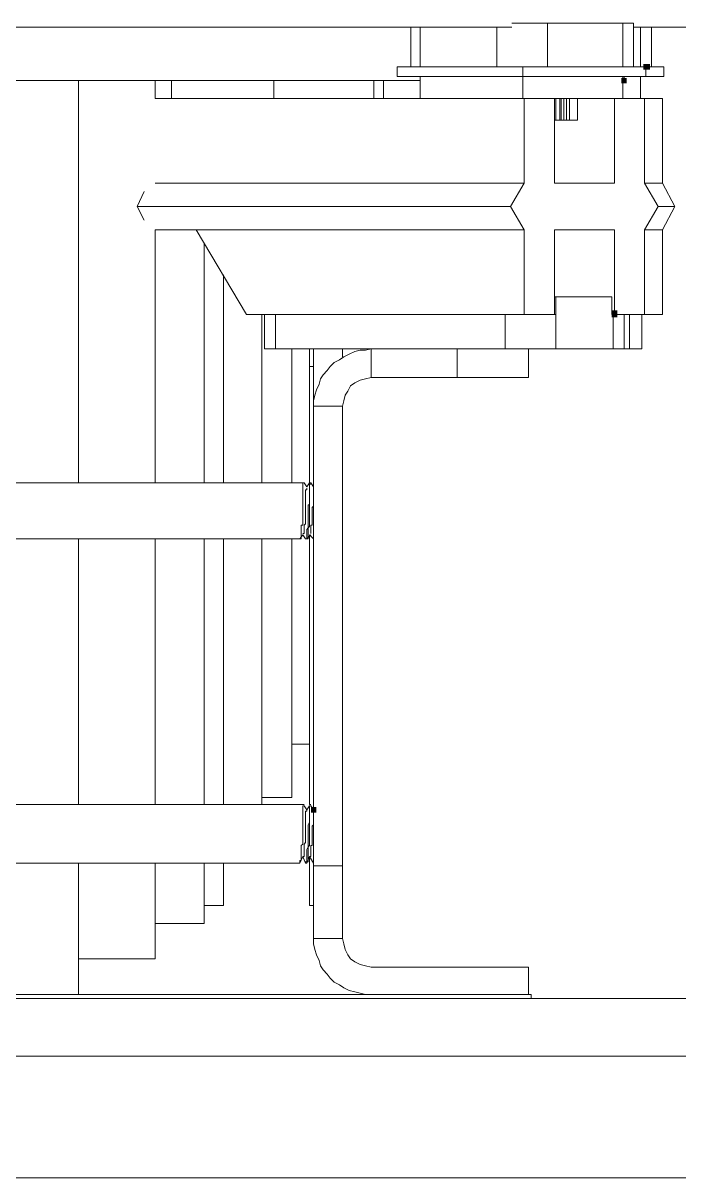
# Model space of a CAD drawing. Header units: millimetres. Extents: x 1341 to 37388, y -13954 to 1849.
# Drawn here: x 29570.3 to 29722, y -887.9 to -620.9 of the extents above; entities that cross this region are included whole.
import ezdxf

# ---------------------------------------------------------------- set-up
doc = ezdxf.new("R2010")
doc.units = ezdxf.units.MM
doc.layers.add('COMPONENTE', color=3, linetype='Continuous')

# ---------------------------------------------------------------- blocks, each defined once
blk = doc.blocks.new('TRANFORMADOR_IP00_TRAEL_VISTA_FRONT')
at = {"layer": 'COMPONENTE', "linetype": 'Continuous', "lineweight": 0}
for points in [[(5289.54, 2494.6), (5289.54, 2493.33), (5291.12, 2493.33), (5291.12, 2494.6)], [(5284.48, 2491.43), (5284.48, 2490.17), (5285.74, 2490.17), (5285.74, 2491.43)], [(5282.26, 2437.66), (5282.26, 2436.08), (5283.53, 2436.08), (5283.53, 2437.66)], [(5212.67, 2322.84), (5212.67, 2321.58), (5213.94, 2321.58), (5213.94, 2322.84)]]:
    blk.add_hatch(color=256, dxfattribs=at).paths.add_polyline_path(points)
for points in [[(5003.59, 2503.14), (5259.17, 2503.14)], [(5235.77, 2503.14), (5235.77, 2493.96)], [(5237.98, 2503.14), (5237.98, 2493.96)], [(5255.69, 2493.96), (5255.69, 2503.14)], [(5259.17, 2504.09), (5267.4, 2504.09)], [(5267.4, 2504.09), (5267.4, 2493.96)], [(5267.4, 2504.09), (5284.79, 2504.09)], [(5284.79, 2493.96), (5284.79, 2504.09)], [(5284.79, 2504.09), (5287.32, 2504.09)], [(5287.32, 2493.96), (5287.32, 2504.09)], [(5287.32, 2503.14), (5352.87, 2503.14)], [(5288.91, 2493.96), (5288.91, 2503.14)], [(5291.44, 2493.96), (5291.44, 2503.14)], [(5232.6, 2491.75), (5232.6, 2493.96)], [(5232.6, 2493.96), (5236.71, 2493.96)], [(5237.98, 2493.96), (5236.71, 2493.96)], [(5237.98, 2493.96), (5255.69, 2493.96)], [(5257.91, 2493.96), (5255.69, 2493.96)], [(5257.91, 2493.96), (5261.7, 2493.96)], [(5261.7, 2491.75), (5261.7, 2493.96)], [(5261.7, 2493.96), (5265.18, 2493.96)], [(5267.4, 2493.96), (5265.18, 2493.96)], [(5267.4, 2493.96), (5284.79, 2493.96)], [(5286.38, 2493.96), (5284.79, 2493.96)], [(5286.38, 2493.96), (5290.17, 2493.96)], [(5290.17, 2491.75), (5290.17, 2493.96)], [(5290.49, 2493.96), (5294.28, 2493.96)], [(5294.28, 2491.75), (5294.28, 2493.96)], [(5237.98, 2490.8), (5020.67, 2490.8)], [(5158.9, 2397.81), (5158.9, 2490.8)], [(5175.98, 2490.8), (5204.13, 2490.8)], [(5176.62, 2486.69), (5176.62, 2490.8)], [(5180.41, 2486.69), (5180.41, 2490.8)], [(5204.13, 2486.69), (5204.13, 2490.8)], [(5204.13, 2490.8), (5232.6, 2490.8)], [(5204.13, 2490.8), (5204.13, 2490.8)], [(5227.23, 2486.69), (5227.23, 2490.8)], [(5229.44, 2486.69), (5229.44, 2490.8)], [(5232.6, 2491.75), (5261.7, 2491.75)], [(5232.6, 2490.8), (5234.82, 2490.8)], [(5232.6, 2490.8), (5232.6, 2490.8)], [(5234.82, 2490.8), (5234.82, 2490.8)], [(5237.98, 2486.69), (5237.98, 2491.75)], [(5261.7, 2491.75), (5290.17, 2491.75)], [(5261.7, 2486.69), (5261.7, 2491.75)], [(5284.79, 2486.69), (5284.79, 2491.75)], [(5285.11, 2490.8), (5284.79, 2490.8)], [(5285.11, 2490.8), (5285.11, 2491.75)], [(5285.11, 2490.8), (5285.11, 2491.75)], [(5288.91, 2486.69), (5288.91, 2491.75)], [(5290.17, 2491.75), (5294.28, 2491.75)], [(5262.02, 2486.69), (5176.62, 2486.69)], [(5262.02, 2467.08), (5262.02, 2486.69)], [(5262.02, 2486.69), (5268.98, 2486.69)], [(5280.37, 2486.69), (5268.98, 2486.69)], [(5268.98, 2467.08), (5268.98, 2486.69)], [(5269.29, 2486.69), (5269.29, 2481.63)], [(5270.24, 2486.69), (5270.24, 2481.63)], [(5270.56, 2486.69), (5270.56, 2481.63)], [(5271.19, 2486.69), (5271.19, 2481.63)], [(5271.82, 2486.69), (5271.82, 2481.63)], [(5272.46, 2486.69), (5272.46, 2481.63)], [(5274.36, 2481.63), (5274.36, 2486.69)], [(5282.9, 2486.69), (5280.37, 2486.69)], [(5282.9, 2467.08), (5282.9, 2486.69)], [(5289.85, 2486.69), (5282.9, 2486.69)], [(5293.97, 2486.69), (5289.85, 2486.69)], [(5289.85, 2467.08), (5289.85, 2486.69)], [(5293.97, 2467.08), (5293.97, 2486.69)], [(5269.29, 2481.63), (5268.98, 2481.63)], [(5274.36, 2481.63), (5268.98, 2481.63)], [(5270.56, 2481.63), (5270.24, 2481.63)], [(5271.82, 2481.63), (5271.19, 2481.63)], [(5274.36, 2481.63), (5272.46, 2481.63)], [(5262.02, 2467.08), (5176.62, 2467.08)], [(5258.86, 2461.7), (5262.02, 2467.08)], [(5282.9, 2467.08), (5268.98, 2467.08)], [(5293.97, 2467.08), (5289.85, 2467.08)], [(5293.02, 2461.7), (5289.85, 2467.08)], [(5296.81, 2461.7), (5293.97, 2467.08)], [(5172.5, 2461.7), (5174.09, 2465.18)], [(5258.86, 2461.7), (5172.5, 2461.7)], [(5174.09, 2458.54), (5172.5, 2461.7)], [(5262.02, 2456.32), (5258.86, 2461.7)], [(5289.85, 2456.32), (5293.02, 2461.7)], [(5296.81, 2461.7), (5293.02, 2461.7)], [(5293.97, 2456.32), (5296.81, 2461.7)], [(5176.62, 2397.81), (5176.62, 2456.32)], [(5186.1, 2456.32), (5176.62, 2456.32)], [(5262.02, 2456.32), (5186.1, 2456.32)], [(5197.81, 2436.71), (5186.1, 2456.32)], [(5262.02, 2436.71), (5262.02, 2456.32)], [(5282.9, 2456.32), (5268.98, 2456.32)], [(5268.98, 2436.71), (5268.98, 2456.32)], [(5282.9, 2436.71), (5282.9, 2456.32)], [(5293.97, 2456.32), (5289.85, 2456.32)], [(5289.85, 2436.71), (5289.85, 2456.32)], [(5293.97, 2436.71), (5293.97, 2456.32)], [(5188, 2397.81), (5188, 2453.16)], [(5192.43, 2397.81), (5192.43, 2445.89)], [(5268.98, 2440.82), (5269.29, 2440.82)], [(5269.29, 2440.82), (5269.29, 2436.71)], [(5269.29, 2440.82), (5282.26, 2440.82)], [(5282.26, 2440.82), (5282.26, 2436.71)], [(5262.02, 2436.71), (5197.81, 2436.71)], [(5201.29, 2397.81), (5201.29, 2436.71)], [(5201.92, 2436.71), (5201.92, 2428.8)], [(5204.45, 2436.71), (5204.45, 2428.8)], [(5257.59, 2428.8), (5257.59, 2436.71)], [(5262.02, 2436.71), (5268.98, 2436.71)], [(5268.98, 2436.71), (5269.29, 2436.71)], [(5269.29, 2436.71), (5269.29, 2428.8)], [(5269.29, 2436.71), (5269.29, 2436.71)], [(5282.58, 2436.71), (5282.26, 2436.71)], [(5282.58, 2428.8), (5282.58, 2436.71)], [(5282.58, 2436.71), (5282.9, 2436.71)], [(5289.85, 2436.71), (5282.9, 2436.71)], [(5285.11, 2428.8), (5285.11, 2436.71)], [(5286.38, 2428.8), (5286.38, 2436.71)], [(5289.22, 2428.8), (5289.22, 2436.71)], [(5293.97, 2436.71), (5289.85, 2436.71)], [(5204.45, 2428.8), (5201.92, 2428.8)], [(5226.59, 2428.8), (5204.45, 2428.8)], [(5208.25, 2397.81), (5208.25, 2428.8)], [(5212.36, 2428.8), (5212.36, 2424.69)], [(5226.59, 2428.8), (5225.33, 2428.49), (5224.06, 2428.49), (5222.8, 2428.17), (5221.53, 2427.54), (5220.27, 2426.91), (5219.32, 2426.27), (5218.05, 2425.64), (5217.1, 2424.69), (5216.47, 2423.74), (5215.52, 2422.79), (5214.89, 2421.85), (5214.57, 2420.58), (5213.94, 2419.32), (5213.62, 2418.05), (5213.31, 2416.78), (5213.31, 2415.52)], [(5213.31, 2428.8), (5213.31, 2424.69)], [(5219.95, 2426.91), (5219.95, 2428.8)], [(5226.59, 2428.8), (5226.59, 2422.16)], [(5246.52, 2428.8), (5226.59, 2428.8)], [(5246.52, 2422.16), (5246.52, 2428.8)], [(5246.52, 2428.8), (5262.97, 2428.8)], [(5269.29, 2428.8), (5262.97, 2428.8)], [(5262.97, 2428.8), (5262.97, 2422.16)], [(5282.58, 2428.8), (5269.29, 2428.8)], [(5285.11, 2428.8), (5282.58, 2428.8)], [(5286.38, 2428.8), (5285.11, 2428.8)], [(5289.22, 2428.8), (5286.38, 2428.8)], [(5213.31, 2424.69), (5212.36, 2424.69)], [(5212.36, 2424.69), (5212.36, 2397.81)], [(5213.31, 2424.69), (5213.31, 2415.52)], [(5226.59, 2422.16), (5225.33, 2421.85), (5224.06, 2421.53), (5222.8, 2420.9), (5221.85, 2420.26), (5221.22, 2419), (5220.58, 2418.05), (5220.27, 2416.78), (5219.95, 2415.52)], [(5246.52, 2422.16), (5226.59, 2422.16)], [(5262.97, 2422.16), (5246.52, 2422.16)], [(5219.95, 2415.52), (5213.31, 2415.52)], [(5213.31, 2415.52), (5213.31, 2309.24)], [(5219.95, 2415.52), (5219.95, 2309.24)], [(5211.09, 2397.81), (5048.51, 2397.81)], [(5210.78, 2397.49), (5210.78, 2397.81)], [(5210.78, 2397.81), (5211.09, 2397.81)], [(5210.78, 2397.17), (5210.78, 2397.49)], [(5210.78, 2397.49), (5210.78, 2397.49)], [(5210.78, 2397.49), (5210.78, 2397.49)], [(5210.78, 2397.49), (5210.78, 2397.49)], [(5211.73, 2396.86), (5211.09, 2397.81)], [(5211.09, 2397.81), (5211.09, 2397.81)], [(5211.09, 2397.81), (5211.09, 2397.81)], [(5211.09, 2397.81), (5211.09, 2397.81)], [(5211.09, 2397.81), (5211.09, 2397.81)], [(5211.09, 2397.81), (5211.09, 2397.81)], [(5211.09, 2397.81), (5211.09, 2397.81)], [(5211.09, 2397.81), (5211.09, 2397.81)], [(5211.09, 2397.81), (5211.09, 2397.81)], [(5211.09, 2397.81), (5211.09, 2397.81)], [(5211.09, 2397.81), (5211.09, 2397.81)], [(5211.09, 2397.81), (5211.09, 2397.81)], [(5212.36, 2397.81), (5211.73, 2396.86)], [(5212.67, 2397.81), (5212.36, 2397.81)], [(5212.36, 2397.49), (5212.36, 2397.81)], [(5212.36, 2397.81), (5212.36, 2397.81)], [(5212.36, 2397.81), (5212.36, 2397.81)], [(5212.36, 2397.81), (5212.36, 2397.81)], [(5212.36, 2397.81), (5212.36, 2397.81)], [(5212.36, 2397.81), (5212.36, 2397.81)], [(5212.36, 2397.81), (5212.36, 2397.81)], [(5212.36, 2397.81), (5212.36, 2397.81)], [(5212.36, 2397.81), (5212.36, 2397.81)], [(5212.36, 2397.81), (5212.36, 2397.81)], [(5212.36, 2397.81), (5212.36, 2397.81)], [(5212.36, 2397.17), (5212.36, 2397.49)], [(5212.36, 2397.49), (5212.67, 2397.49)], [(5212.36, 2397.17), (5212.36, 2397.49)], [(5212.36, 2397.49), (5212.36, 2397.49)], [(5212.36, 2397.49), (5212.36, 2397.49)], [(5212.36, 2397.49), (5212.36, 2397.49)], [(5213.31, 2396.86), (5212.67, 2397.81)], [(5212.67, 2397.49), (5212.67, 2397.81)], [(5212.67, 2397.81), (5212.67, 2397.81)], [(5212.67, 2397.81), (5212.67, 2397.81)], [(5212.67, 2397.81), (5212.67, 2397.81)], [(5212.67, 2397.81), (5212.67, 2397.81)], [(5212.67, 2397.81), (5212.67, 2397.81)], [(5212.67, 2397.81), (5212.67, 2397.81)], [(5212.67, 2397.81), (5212.67, 2397.81)], [(5212.67, 2397.81), (5212.67, 2397.81)], [(5212.67, 2397.81), (5212.67, 2397.81)], [(5212.67, 2397.81), (5212.67, 2397.81)], [(5212.67, 2397.81), (5212.67, 2397.81)], [(5212.67, 2397.81), (5212.67, 2397.81)], [(5212.67, 2397.49), (5212.67, 2397.49)], [(5212.67, 2397.49), (5212.67, 2397.49)], [(5210.78, 2396.86), (5210.78, 2397.17)], [(5210.78, 2397.17), (5210.78, 2397.17)], [(5210.78, 2397.17), (5210.78, 2397.17)], [(5210.78, 2396.54), (5210.78, 2396.86)], [(5210.78, 2396.86), (5210.78, 2396.86)], [(5210.78, 2396.86), (5210.78, 2396.86)], [(5210.78, 2396.86), (5210.78, 2396.86)], [(5210.78, 2396.86), (5210.78, 2396.86)], [(5210.78, 2396.22), (5210.78, 2396.54)], [(5210.78, 2396.54), (5210.78, 2396.54)], [(5210.78, 2395.91), (5210.78, 2396.22)], [(5210.78, 2396.22), (5210.78, 2396.22)], [(5210.78, 2396.22), (5210.78, 2396.22)], [(5210.78, 2396.22), (5210.78, 2396.22)], [(5210.78, 2395.59), (5210.78, 2395.91)], [(5210.78, 2395.91), (5210.78, 2395.91)], [(5210.78, 2395.28), (5210.78, 2395.59)], [(5210.78, 2395.59), (5210.78, 2395.59)], [(5210.78, 2394.96), (5210.78, 2395.28)], [(5210.78, 2395.28), (5210.78, 2395.28)], [(5210.78, 2395.28), (5210.78, 2395.28)], [(5210.78, 2395.28), (5210.78, 2395.28)], [(5210.78, 2394.64), (5210.78, 2394.96)], [(5211.41, 2395.91), (5211.41, 2396.22)], [(5211.41, 2396.22), (5211.41, 2396.22)], [(5211.41, 2396.22), (5211.41, 2396.22)], [(5211.41, 2396.22), (5211.41, 2396.22)], [(5211.41, 2396.22), (5211.41, 2396.22)], [(5211.41, 2396.22), (5211.73, 2396.22)], [(5211.41, 2395.59), (5211.41, 2395.91)], [(5211.41, 2395.91), (5211.41, 2395.91)], [(5211.41, 2395.28), (5211.41, 2395.59)], [(5211.41, 2394.96), (5211.41, 2395.28)], [(5211.41, 2395.28), (5211.41, 2395.28)], [(5211.41, 2395.28), (5211.41, 2395.28)], [(5211.41, 2394.64), (5211.41, 2394.96)], [(5211.73, 2396.22), (5211.73, 2396.54)], [(5211.73, 2396.54), (5211.73, 2396.54)], [(5211.73, 2396.54), (5211.73, 2396.54)], [(5211.73, 2396.54), (5211.73, 2396.54)], [(5211.73, 2396.54), (5211.73, 2396.54)], [(5211.73, 2396.54), (5211.73, 2396.54)], [(5211.73, 2396.54), (5211.73, 2396.54)], [(5211.73, 2396.54), (5211.73, 2396.54)], [(5211.73, 2396.54), (5211.73, 2396.54)], [(5211.73, 2396.54), (5211.73, 2396.54)], [(5211.73, 2396.54), (5211.73, 2396.54)], [(5211.73, 2396.22), (5211.73, 2396.22)], [(5212.36, 2396.86), (5212.36, 2397.17)], [(5212.36, 2397.17), (5212.36, 2397.17)], [(5212.36, 2397.17), (5212.36, 2397.17)], [(5212.36, 2396.86), (5212.36, 2397.17)], [(5212.36, 2397.17), (5212.36, 2397.17)], [(5212.36, 2397.17), (5212.36, 2397.17)], [(5212.36, 2396.54), (5212.36, 2396.86)], [(5212.36, 2396.86), (5212.36, 2396.86)], [(5212.36, 2396.86), (5212.36, 2396.86)], [(5212.36, 2396.86), (5212.36, 2396.86)], [(5212.36, 2396.86), (5212.36, 2396.86)], [(5212.36, 2396.54), (5212.36, 2396.86)], [(5212.36, 2396.86), (5212.36, 2396.86)], [(5212.36, 2396.86), (5212.36, 2396.86)], [(5212.36, 2396.86), (5212.36, 2396.86)], [(5212.36, 2396.86), (5212.36, 2396.86)], [(5212.36, 2396.22), (5212.36, 2396.54)], [(5212.36, 2396.54), (5212.36, 2396.54)], [(5212.36, 2396.22), (5212.36, 2396.54)], [(5212.36, 2396.54), (5212.36, 2396.54)], [(5212.36, 2395.91), (5212.36, 2396.22)], [(5212.36, 2396.22), (5212.36, 2396.22)], [(5212.36, 2396.22), (5212.36, 2396.22)], [(5212.36, 2396.22), (5212.36, 2396.22)], [(5212.36, 2395.91), (5212.36, 2396.22)], [(5212.36, 2396.22), (5212.36, 2396.22)], [(5212.36, 2396.22), (5212.36, 2396.22)], [(5212.36, 2396.22), (5212.36, 2396.22)], [(5212.36, 2396.22), (5212.36, 2396.22)], [(5212.36, 2395.59), (5212.36, 2395.91)], [(5212.36, 2395.91), (5212.36, 2395.91)], [(5212.36, 2395.59), (5212.36, 2395.91)], [(5212.36, 2395.91), (5212.36, 2395.91)], [(5212.36, 2395.28), (5212.36, 2395.59)], [(5212.36, 2395.59), (5212.36, 2395.59)], [(5212.36, 2395.28), (5212.36, 2395.59)], [(5212.36, 2394.96), (5212.36, 2395.28)], [(5212.36, 2395.28), (5212.36, 2395.28)], [(5212.36, 2395.28), (5212.36, 2395.28)], [(5212.36, 2395.28), (5212.36, 2395.28)], [(5212.36, 2394.96), (5212.36, 2395.28)], [(5212.36, 2395.28), (5212.36, 2395.28)], [(5212.36, 2395.28), (5212.36, 2395.28)], [(5212.36, 2395.28), (5212.36, 2395.28)], [(5212.36, 2394.64), (5212.36, 2394.96)], [(5212.36, 2394.64), (5212.36, 2394.96)], [(5213.31, 2396.22), (5213.31, 2396.54)], [(5213.31, 2396.54), (5213.31, 2396.54)], [(5213.31, 2396.54), (5213.31, 2396.54)], [(5213.31, 2396.54), (5213.31, 2396.54)], [(5213.31, 2396.54), (5213.31, 2396.54)], [(5213.31, 2396.54), (5213.31, 2396.54)], [(5213.31, 2396.54), (5213.31, 2396.54)], [(5213.31, 2396.54), (5213.31, 2396.54)], [(5213.31, 2396.54), (5213.31, 2396.54)], [(5213.31, 2396.54), (5213.31, 2396.54)], [(5213.31, 2396.54), (5213.31, 2396.54)], [(5213.31, 2395.91), (5213.31, 2396.22)], [(5213.31, 2396.22), (5213.31, 2396.22)], [(5213.31, 2396.22), (5213.31, 2396.22)], [(5213.31, 2396.22), (5213.31, 2396.22)], [(5213.31, 2396.22), (5213.31, 2396.22)], [(5213.31, 2396.22), (5213.31, 2396.22)], [(5213.31, 2396.22), (5213.31, 2396.22)], [(5213.31, 2395.59), (5213.31, 2395.91)], [(5213.31, 2395.91), (5213.31, 2395.91)], [(5213.31, 2395.28), (5213.31, 2395.59)], [(5213.31, 2394.96), (5213.31, 2395.28)], [(5213.31, 2395.28), (5213.31, 2395.28)], [(5213.31, 2395.28), (5213.31, 2395.28)], [(5213.31, 2394.64), (5213.31, 2394.96)], [(5210.78, 2394.33), (5210.78, 2394.64)], [(5210.78, 2394.01), (5210.78, 2394.33)], [(5210.78, 2393.69), (5210.78, 2394.01)], [(5210.78, 2393.38), (5210.78, 2393.69)], [(5210.78, 2393.06), (5210.78, 2393.38)], [(5210.78, 2392.75), (5210.78, 2393.06)], [(5210.78, 2392.43), (5210.78, 2392.75)], [(5210.78, 2392.11), (5210.78, 2392.43)], [(5210.78, 2391.48), (5210.78, 2392.11)], [(5211.41, 2394.33), (5211.41, 2394.64)], [(5211.41, 2394.64), (5211.41, 2394.64)], [(5211.41, 2394.64), (5211.41, 2394.64)], [(5211.41, 2394.01), (5211.41, 2394.33)], [(5211.41, 2393.69), (5211.41, 2394.01)], [(5211.41, 2393.38), (5211.41, 2393.69)], [(5211.41, 2393.69), (5211.41, 2393.69)], [(5211.41, 2393.06), (5211.41, 2393.38)], [(5211.41, 2392.75), (5211.41, 2393.06)], [(5211.41, 2392.43), (5211.41, 2392.75)], [(5211.41, 2392.11), (5211.41, 2392.43)], [(5211.41, 2391.8), (5211.41, 2392.11)], [(5212.04, 2392.43), (5212.04, 2392.75)], [(5212.04, 2392.75), (5212.36, 2392.75)], [(5212.04, 2391.8), (5212.04, 2392.43)], [(5212.36, 2394.33), (5212.36, 2394.64)], [(5212.36, 2394.33), (5212.36, 2394.64)], [(5212.36, 2394.64), (5212.36, 2394.64)], [(5212.36, 2394.01), (5212.36, 2394.33)], [(5212.36, 2393.69), (5212.36, 2394.33)], [(5212.36, 2393.69), (5212.36, 2394.01)], [(5212.36, 2393.38), (5212.36, 2393.69)], [(5212.36, 2393.38), (5212.36, 2393.69)], [(5212.36, 2393.69), (5212.36, 2393.69)], [(5212.36, 2393.06), (5212.36, 2393.38)], [(5212.36, 2392.75), (5212.36, 2393.38)], [(5212.36, 2392.75), (5212.36, 2393.06)], [(5212.36, 2392.43), (5212.36, 2392.75)], [(5212.36, 2392.11), (5212.36, 2392.43)], [(5212.36, 2391.48), (5212.36, 2392.11)], [(5212.99, 2392.11), (5213.31, 2392.43)], [(5212.99, 2391.8), (5212.99, 2392.11)], [(5213.31, 2394.33), (5213.31, 2394.64)], [(5213.31, 2394.64), (5213.31, 2394.64)], [(5213.31, 2394.01), (5213.31, 2394.33)], [(5213.31, 2394.33), (5213.31, 2394.33)], [(5213.31, 2393.69), (5213.31, 2394.01)], [(5213.31, 2393.38), (5213.31, 2393.69)], [(5213.31, 2393.69), (5213.31, 2393.69)], [(5213.31, 2393.06), (5213.31, 2393.38)], [(5213.31, 2392.75), (5213.31, 2393.06)], [(5213.31, 2392.43), (5213.31, 2392.75)], [(5210.78, 2390.85), (5210.78, 2391.48)], [(5210.78, 2390.21), (5210.78, 2390.85)], [(5210.78, 2389.9), (5210.78, 2390.21)], [(5210.78, 2389.58), (5210.78, 2389.9)], [(5210.78, 2389.27), (5210.78, 2389.58)], [(5211.41, 2391.16), (5211.41, 2391.8)], [(5211.41, 2390.85), (5211.41, 2391.16)], [(5211.41, 2390.53), (5211.41, 2390.85)], [(5211.41, 2389.9), (5211.41, 2390.53)], [(5211.41, 2389.58), (5211.41, 2389.9)], [(5211.41, 2389.27), (5211.41, 2389.58)], [(5211.41, 2389.58), (5211.41, 2389.58)], [(5212.04, 2391.16), (5212.04, 2391.8)], [(5212.04, 2390.53), (5212.04, 2391.16)], [(5212.04, 2390.21), (5212.04, 2390.53)], [(5212.04, 2389.58), (5212.04, 2390.21)], [(5212.04, 2389.27), (5212.04, 2389.58)], [(5212.04, 2389.58), (5212.04, 2389.58)], [(5212.36, 2390.85), (5212.36, 2391.48)], [(5212.36, 2390.21), (5212.36, 2390.85)], [(5212.36, 2389.9), (5212.36, 2390.21)], [(5212.36, 2389.58), (5212.36, 2389.9)], [(5212.36, 2389.27), (5212.36, 2389.58)], [(5212.99, 2391.16), (5212.99, 2391.8)], [(5212.99, 2390.85), (5212.99, 2391.16)], [(5212.99, 2390.53), (5212.99, 2390.85)], [(5212.99, 2389.9), (5212.99, 2390.53)], [(5212.99, 2389.58), (5212.99, 2389.9)], [(5212.99, 2389.27), (5212.99, 2389.58)], [(5212.99, 2389.58), (5212.99, 2389.58)], [(5210.46, 2387.68), (5210.46, 2388)], [(5210.46, 2388), (5210.78, 2388)], [(5210.46, 2387.37), (5210.46, 2387.68)], [(5210.46, 2387.05), (5210.46, 2387.37)], [(5210.46, 2387.37), (5210.46, 2387.37)], [(5210.46, 2386.74), (5210.46, 2387.05)], [(5210.46, 2387.05), (5210.46, 2387.05)], [(5210.46, 2387.05), (5210.46, 2387.05)], [(5210.46, 2386.42), (5210.46, 2386.74)], [(5210.46, 2386.74), (5210.46, 2386.74)], [(5210.78, 2388.95), (5210.78, 2389.27)], [(5210.78, 2388.32), (5210.78, 2388.95)], [(5210.78, 2388.95), (5210.78, 2388.95)], [(5210.78, 2388), (5210.78, 2388.32)], [(5211.09, 2388), (5211.41, 2388.32)], [(5211.09, 2387.68), (5211.09, 2388)], [(5211.09, 2388), (5211.09, 2388)], [(5211.09, 2388), (5211.09, 2388)], [(5211.09, 2387.37), (5211.09, 2387.68)], [(5211.09, 2387.05), (5211.09, 2387.37)], [(5211.09, 2386.74), (5211.09, 2387.05)], [(5211.09, 2387.05), (5211.09, 2387.05)], [(5211.09, 2387.05), (5211.09, 2387.05)], [(5211.09, 2386.42), (5211.09, 2386.74)], [(5211.09, 2386.74), (5211.09, 2386.74)], [(5211.09, 2386.74), (5211.09, 2386.74)], [(5211.41, 2388.95), (5211.41, 2389.27)], [(5211.41, 2388.63), (5211.41, 2388.95)], [(5211.41, 2388.95), (5211.41, 2388.95)], [(5211.41, 2388.32), (5211.41, 2388.63)], [(5211.73, 2387.05), (5212.04, 2387.37)], [(5211.73, 2386.74), (5211.73, 2387.05)], [(5211.73, 2387.05), (5211.73, 2387.05)], [(5211.73, 2387.05), (5211.73, 2387.05)], [(5211.73, 2387.05), (5211.73, 2387.05)], [(5211.73, 2386.42), (5211.73, 2386.74)], [(5211.73, 2386.74), (5211.73, 2386.74)], [(5212.04, 2388.95), (5212.04, 2389.27)], [(5212.04, 2388.63), (5212.04, 2388.95)], [(5212.04, 2388.32), (5212.04, 2388.63)], [(5212.04, 2388), (5212.04, 2388.32)], [(5212.04, 2387.68), (5212.04, 2388)], [(5212.04, 2387.37), (5212.36, 2387.68)], [(5212.04, 2387.37), (5212.04, 2387.68)], [(5212.04, 2387.05), (5212.04, 2387.37)], [(5212.04, 2387.37), (5212.04, 2387.37)], [(5212.04, 2387.37), (5212.04, 2387.37)], [(5212.04, 2386.74), (5212.04, 2387.05)], [(5212.04, 2387.05), (5212.04, 2387.05)], [(5212.04, 2387.05), (5212.04, 2387.05)], [(5212.04, 2387.05), (5212.04, 2387.05)], [(5212.04, 2386.42), (5212.04, 2386.74)], [(5212.36, 2388.95), (5212.36, 2389.27)], [(5212.36, 2388.32), (5212.36, 2388.95)], [(5212.36, 2388.95), (5212.36, 2388.95)], [(5212.36, 2388), (5212.36, 2388.32)], [(5212.36, 2387.68), (5212.36, 2388)], [(5212.36, 2388), (5212.36, 2388)], [(5212.67, 2387.68), (5212.67, 2388)], [(5212.67, 2388), (5212.99, 2388)], [(5212.67, 2387.37), (5212.67, 2387.68)], [(5212.67, 2387.05), (5212.67, 2387.37)], [(5212.67, 2386.74), (5212.67, 2387.05)], [(5212.67, 2387.05), (5212.67, 2387.05)], [(5212.67, 2387.05), (5212.67, 2387.05)], [(5212.67, 2386.42), (5212.67, 2386.74)], [(5212.67, 2386.74), (5212.67, 2386.74)], [(5212.99, 2388.95), (5212.99, 2389.27)], [(5212.99, 2388.63), (5212.99, 2388.95)], [(5212.99, 2388.95), (5212.99, 2388.95)], [(5212.99, 2388.32), (5212.99, 2388.63)], [(5212.99, 2388), (5212.99, 2388.32)], [(5212.99, 2388), (5212.99, 2388)], [(5049.14, 2384.84), (5210.14, 2384.84)], [(5158.9, 2323.47), (5158.9, 2384.84)], [(5176.62, 2323.47), (5176.62, 2384.84)], [(5188, 2323.47), (5188, 2384.84)], [(5192.43, 2323.47), (5192.43, 2384.84)], [(5201.29, 2323.47), (5201.29, 2384.84)], [(5208.25, 2325.05), (5208.25, 2384.84)], [(5210.14, 2384.84), (5210.78, 2385.79)], [(5210.14, 2384.84), (5210.14, 2384.84)], [(5210.14, 2384.84), (5210.14, 2384.84)], [(5210.14, 2384.84), (5210.46, 2384.84)], [(5210.46, 2386.1), (5210.46, 2386.42)], [(5210.46, 2386.42), (5210.46, 2386.42)], [(5210.46, 2386.42), (5210.46, 2386.42)], [(5210.46, 2386.42), (5210.46, 2386.42)], [(5210.46, 2386.42), (5210.46, 2386.42)], [(5210.46, 2385.79), (5210.46, 2386.1)], [(5210.46, 2386.1), (5210.46, 2386.1)], [(5210.46, 2385.47), (5210.46, 2385.79)], [(5210.46, 2385.79), (5210.46, 2385.79)], [(5210.46, 2385.15), (5210.46, 2385.47)], [(5210.46, 2385.47), (5210.46, 2385.47)], [(5210.46, 2385.47), (5210.46, 2385.47)], [(5210.46, 2385.47), (5210.46, 2385.47)], [(5210.46, 2385.47), (5210.46, 2385.47)], [(5210.46, 2385.47), (5210.46, 2385.47)], [(5210.46, 2384.84), (5210.46, 2385.15)], [(5210.46, 2385.15), (5210.46, 2385.15)], [(5210.46, 2385.15), (5210.46, 2385.15)], [(5210.46, 2385.15), (5210.46, 2385.15)], [(5210.46, 2384.84), (5210.46, 2384.84)], [(5210.46, 2384.84), (5210.46, 2384.84)], [(5210.46, 2384.84), (5210.46, 2384.84)], [(5210.46, 2384.84), (5210.46, 2384.84)], [(5210.46, 2384.84), (5210.46, 2384.84)], [(5210.46, 2384.84), (5210.46, 2384.84)], [(5210.78, 2386.1), (5211.09, 2386.1)], [(5210.78, 2385.79), (5211.41, 2384.84)], [(5211.09, 2386.1), (5211.09, 2386.42)], [(5211.09, 2386.42), (5211.09, 2386.42)], [(5211.09, 2386.42), (5211.09, 2386.42)], [(5211.09, 2386.42), (5211.09, 2386.42)], [(5211.09, 2386.42), (5211.09, 2386.42)], [(5211.09, 2386.42), (5211.09, 2386.42)], [(5211.09, 2386.42), (5211.09, 2386.42)], [(5211.09, 2386.42), (5211.09, 2386.42)], [(5211.09, 2386.1), (5211.09, 2386.1)], [(5211.09, 2386.1), (5211.09, 2386.1)], [(5211.09, 2386.1), (5211.09, 2386.1)], [(5211.09, 2386.1), (5211.09, 2386.1)], [(5211.09, 2386.1), (5211.09, 2386.1)], [(5211.09, 2386.1), (5211.09, 2386.1)], [(5211.09, 2386.1), (5211.09, 2386.1)], [(5211.09, 2386.1), (5211.09, 2386.1)], [(5211.41, 2384.84), (5211.73, 2384.84)], [(5211.41, 2384.84), (5211.73, 2384.84)], [(5211.73, 2386.1), (5211.73, 2386.42)], [(5211.73, 2386.42), (5211.73, 2386.42)], [(5211.73, 2386.42), (5211.73, 2386.42)], [(5211.73, 2386.42), (5211.73, 2386.42)], [(5211.73, 2385.79), (5211.73, 2386.1)], [(5211.73, 2386.1), (5211.73, 2386.1)], [(5211.73, 2384.84), (5212.67, 2385.79)], [(5211.73, 2385.47), (5211.73, 2385.79)], [(5211.73, 2385.79), (5211.73, 2385.79)], [(5211.73, 2385.79), (5211.73, 2385.79)], [(5211.73, 2385.15), (5211.73, 2385.47)], [(5211.73, 2385.47), (5211.73, 2385.47)], [(5211.73, 2385.47), (5211.73, 2385.47)], [(5211.73, 2385.47), (5211.73, 2385.47)], [(5211.73, 2385.47), (5211.73, 2385.47)], [(5211.73, 2385.47), (5211.73, 2385.47)], [(5211.73, 2384.84), (5211.73, 2385.15)], [(5211.73, 2385.15), (5211.73, 2385.15)], [(5211.73, 2385.15), (5211.73, 2385.15)], [(5211.73, 2384.84), (5212.04, 2384.84)], [(5211.73, 2384.84), (5211.73, 2384.84)], [(5211.73, 2384.84), (5211.73, 2384.84)], [(5211.73, 2384.84), (5211.73, 2384.84)], [(5211.73, 2384.84), (5211.73, 2384.84)], [(5211.73, 2384.84), (5211.73, 2384.84)], [(5211.73, 2384.84), (5211.73, 2384.84)], [(5211.73, 2384.84), (5211.73, 2384.84)], [(5211.73, 2384.84), (5211.73, 2384.84)], [(5211.73, 2384.84), (5211.73, 2384.84)], [(5211.73, 2384.84), (5211.73, 2384.84)], [(5212.04, 2386.1), (5212.04, 2386.42)], [(5212.04, 2386.42), (5212.04, 2386.42)], [(5212.04, 2386.42), (5212.04, 2386.42)], [(5212.04, 2386.42), (5212.04, 2386.42)], [(5212.04, 2386.42), (5212.04, 2386.42)], [(5212.04, 2385.79), (5212.04, 2386.1)], [(5212.04, 2386.1), (5212.04, 2386.1)], [(5212.04, 2385.47), (5212.04, 2385.79)], [(5212.04, 2385.79), (5212.04, 2385.79)], [(5212.04, 2385.79), (5212.04, 2385.79)], [(5212.04, 2385.15), (5212.04, 2385.47)], [(5212.04, 2385.47), (5212.04, 2385.47)], [(5212.04, 2385.47), (5212.04, 2385.47)], [(5212.04, 2385.47), (5212.04, 2385.47)], [(5212.04, 2385.47), (5212.04, 2385.47)], [(5212.04, 2384.84), (5212.04, 2385.15)], [(5212.04, 2385.15), (5212.04, 2385.15)], [(5212.04, 2385.15), (5212.04, 2385.15)], [(5212.04, 2385.15), (5212.04, 2385.15)], [(5212.04, 2384.84), (5212.04, 2384.84)], [(5212.04, 2384.84), (5212.04, 2384.84)], [(5212.04, 2384.84), (5212.04, 2384.84)], [(5212.04, 2384.84), (5212.04, 2384.84)], [(5212.04, 2384.84), (5212.04, 2384.84)], [(5212.04, 2384.84), (5212.04, 2384.84)], [(5212.04, 2384.84), (5212.04, 2384.84)], [(5212.04, 2384.84), (5212.04, 2384.84)], [(5212.36, 2385.79), (5213.31, 2384.84)], [(5212.36, 2385.79), (5212.36, 2323.47)], [(5212.67, 2386.1), (5212.67, 2386.42)], [(5212.67, 2386.42), (5212.67, 2386.42)], [(5212.67, 2386.42), (5212.67, 2386.42)], [(5212.67, 2386.42), (5212.67, 2386.42)], [(5212.67, 2386.42), (5212.67, 2386.42)], [(5212.67, 2386.42), (5212.67, 2386.42)], [(5212.67, 2386.42), (5212.67, 2386.42)], [(5212.67, 2386.42), (5212.67, 2386.42)], [(5212.67, 2386.42), (5212.67, 2386.42)], [(5212.67, 2386.1), (5212.67, 2386.1)], [(5212.67, 2386.1), (5212.67, 2386.1)], [(5212.67, 2386.1), (5212.67, 2386.1)], [(5212.67, 2386.1), (5212.67, 2386.1)], [(5212.67, 2386.1), (5212.67, 2386.1)], [(5212.67, 2386.1), (5212.67, 2386.1)], [(5212.67, 2386.1), (5212.67, 2386.1)], [(5212.67, 2386.1), (5212.67, 2386.1)], [(5213.31, 2384.84), (5213.31, 2385.15)], [(5213.31, 2385.15), (5213.31, 2385.15)], [(5213.31, 2384.84), (5213.31, 2384.84)], [(5213.31, 2384.84), (5213.31, 2384.84)], [(5213.31, 2384.84), (5213.31, 2384.84)], [(5213.31, 2384.84), (5213.31, 2384.84)], [(5213.31, 2384.84), (5213.31, 2384.84)], [(5213.31, 2384.84), (5213.31, 2384.84)], [(5213.31, 2384.84), (5213.31, 2384.84)], [(5213.31, 2384.84), (5213.31, 2384.84)], [(5213.31, 2384.84), (5213.31, 2384.84)], [(5213.31, 2384.84), (5213.31, 2384.84)], [(5213.31, 2384.84), (5213.31, 2384.84)], [(5213.31, 2384.84), (5213.31, 2384.84)], [(5213.31, 2384.84), (5213.31, 2384.84)], [(5212.36, 2337.39), (5208.25, 2337.39)], [(5211.09, 2323.47), (5048.51, 2323.47)], [(5208.25, 2325.05), (5201.29, 2325.05)], [(5210.78, 2322.84), (5210.78, 2323.16)], [(5210.78, 2323.16), (5210.78, 2323.16)], [(5210.78, 2323.16), (5210.78, 2323.16)], [(5210.78, 2323.16), (5210.78, 2323.16)], [(5210.78, 2323.16), (5210.78, 2323.16)], [(5210.78, 2323.16), (5211.09, 2323.16)], [(5210.78, 2322.52), (5210.78, 2322.84)], [(5210.78, 2322.84), (5210.78, 2322.84)], [(5210.78, 2322.84), (5210.78, 2322.84)], [(5210.78, 2322.84), (5210.78, 2322.84)], [(5210.78, 2322.84), (5210.78, 2322.84)], [(5210.78, 2322.84), (5210.78, 2322.84)], [(5210.78, 2322.84), (5210.78, 2322.84)], [(5211.73, 2322.21), (5211.09, 2323.16)], [(5211.09, 2323.16), (5211.09, 2323.16)], [(5211.09, 2323.16), (5211.09, 2323.16)], [(5211.09, 2323.16), (5211.09, 2323.16)], [(5211.09, 2323.16), (5211.09, 2323.16)], [(5211.09, 2323.16), (5211.09, 2323.16)], [(5211.09, 2323.16), (5211.09, 2323.16)], [(5212.36, 2323.16), (5211.73, 2322.21)], [(5212.67, 2323.47), (5212.36, 2323.47)], [(5212.36, 2322.84), (5212.36, 2323.16)], [(5212.36, 2323.16), (5212.67, 2323.16)], [(5212.36, 2322.84), (5212.36, 2323.16)], [(5212.36, 2323.16), (5212.36, 2323.16)], [(5212.36, 2323.16), (5212.36, 2323.16)], [(5212.36, 2323.16), (5212.36, 2323.16)], [(5212.36, 2323.16), (5212.36, 2323.16)], [(5212.36, 2323.16), (5212.36, 2323.16)], [(5212.36, 2323.16), (5212.36, 2323.16)], [(5212.36, 2323.16), (5212.36, 2323.16)], [(5212.36, 2323.16), (5212.36, 2323.16)], [(5212.36, 2323.16), (5212.36, 2323.16)], [(5212.36, 2323.16), (5212.36, 2323.16)], [(5212.36, 2323.16), (5212.36, 2323.16)], [(5212.36, 2322.52), (5212.36, 2322.84)], [(5212.36, 2322.84), (5212.36, 2322.84)], [(5212.36, 2322.84), (5212.36, 2322.84)], [(5212.36, 2322.84), (5212.36, 2322.84)], [(5212.36, 2322.84), (5212.36, 2322.84)], [(5212.36, 2322.84), (5212.36, 2322.84)], [(5212.36, 2322.84), (5212.36, 2322.84)], [(5212.36, 2322.52), (5212.36, 2322.84)], [(5212.36, 2322.84), (5212.36, 2322.84)], [(5212.36, 2322.84), (5212.36, 2322.84)], [(5212.36, 2322.84), (5212.36, 2322.84)], [(5212.36, 2322.84), (5212.36, 2322.84)], [(5212.36, 2322.84), (5212.36, 2322.84)], [(5212.36, 2322.84), (5212.36, 2322.84)], [(5213.31, 2322.21), (5212.67, 2323.16)], [(5212.67, 2323.16), (5212.67, 2323.16)], [(5212.67, 2323.16), (5212.67, 2323.16)], [(5212.67, 2323.16), (5212.67, 2323.16)], [(5212.67, 2323.16), (5212.67, 2323.16)], [(5212.67, 2323.16), (5212.67, 2323.16)], [(5212.67, 2323.16), (5212.67, 2323.16)], [(5212.67, 2323.16), (5212.67, 2323.16)], [(5212.67, 2323.16), (5212.67, 2323.16)], [(5212.67, 2323.16), (5212.67, 2323.16)], [(5212.67, 2323.16), (5212.67, 2323.16)], [(5210.78, 2322.21), (5210.78, 2322.52)], [(5210.78, 2322.52), (5210.78, 2322.52)], [(5210.78, 2322.52), (5210.78, 2322.52)], [(5210.78, 2321.89), (5210.78, 2322.21)], [(5210.78, 2322.21), (5210.78, 2322.21)], [(5210.78, 2322.21), (5210.78, 2322.21)], [(5210.78, 2322.21), (5210.78, 2322.21)], [(5210.78, 2322.21), (5210.78, 2322.21)], [(5210.78, 2322.21), (5210.78, 2322.21)], [(5210.78, 2321.58), (5210.78, 2321.89)], [(5210.78, 2321.89), (5210.78, 2321.89)], [(5210.78, 2321.26), (5210.78, 2321.58)], [(5210.78, 2321.58), (5210.78, 2321.58)], [(5210.78, 2320.94), (5210.78, 2321.26)], [(5210.78, 2321.26), (5210.78, 2321.26)], [(5210.78, 2321.26), (5210.78, 2321.26)], [(5210.78, 2321.26), (5210.78, 2321.26)], [(5210.78, 2320.63), (5210.78, 2320.94)], [(5210.78, 2320.94), (5210.78, 2320.94)], [(5210.78, 2320.31), (5210.78, 2320.63)], [(5210.78, 2320.63), (5210.78, 2320.63)], [(5210.78, 2320.63), (5210.78, 2320.63)], [(5210.78, 2319.99), (5210.78, 2320.31)], [(5210.78, 2319.68), (5210.78, 2319.99)], [(5211.41, 2321.58), (5211.41, 2321.89)], [(5211.41, 2321.89), (5211.41, 2321.89)], [(5211.41, 2321.89), (5211.41, 2321.89)], [(5211.41, 2321.89), (5211.41, 2321.89)], [(5211.41, 2321.89), (5211.41, 2321.89)], [(5211.41, 2321.89), (5211.73, 2321.89)], [(5211.41, 2321.26), (5211.41, 2321.58)], [(5211.41, 2321.58), (5211.41, 2321.58)], [(5211.41, 2321.58), (5211.41, 2321.58)], [(5211.41, 2321.58), (5211.41, 2321.58)], [(5211.41, 2320.94), (5211.41, 2321.26)], [(5211.41, 2321.26), (5211.41, 2321.26)], [(5211.41, 2321.26), (5211.41, 2321.26)], [(5211.41, 2321.26), (5211.41, 2321.26)], [(5211.41, 2321.26), (5211.41, 2321.26)], [(5211.41, 2321.26), (5211.41, 2321.26)], [(5211.41, 2321.26), (5211.41, 2321.26)], [(5211.41, 2320.63), (5211.41, 2320.94)], [(5211.41, 2320.94), (5211.41, 2320.94)], [(5211.41, 2320.31), (5211.41, 2320.63)], [(5211.41, 2320.63), (5211.41, 2320.63)], [(5211.41, 2319.99), (5211.41, 2320.31)], [(5211.41, 2320.31), (5211.41, 2320.31)], [(5211.41, 2319.68), (5211.41, 2319.99)], [(5211.73, 2321.89), (5211.73, 2322.21)], [(5211.73, 2322.21), (5211.73, 2322.21)], [(5212.36, 2322.21), (5212.36, 2322.52)], [(5212.36, 2322.52), (5212.36, 2322.52)], [(5212.36, 2322.52), (5212.36, 2322.52)], [(5212.36, 2322.21), (5212.36, 2322.52)], [(5212.36, 2322.52), (5212.36, 2322.52)], [(5212.36, 2322.52), (5212.36, 2322.52)], [(5212.36, 2321.89), (5212.36, 2322.21)], [(5212.36, 2322.21), (5212.36, 2322.21)], [(5212.36, 2322.21), (5212.36, 2322.21)], [(5212.36, 2322.21), (5212.36, 2322.21)], [(5212.36, 2322.21), (5212.36, 2322.21)], [(5212.36, 2322.21), (5212.36, 2322.21)], [(5212.36, 2321.89), (5212.36, 2322.21)], [(5212.36, 2322.21), (5212.36, 2322.21)], [(5212.36, 2322.21), (5212.36, 2322.21)], [(5212.36, 2322.21), (5212.36, 2322.21)], [(5212.36, 2322.21), (5212.36, 2322.21)], [(5212.36, 2321.58), (5212.36, 2321.89)], [(5212.36, 2321.89), (5212.36, 2321.89)], [(5212.36, 2321.58), (5212.36, 2321.89)], [(5212.36, 2321.89), (5212.36, 2321.89)], [(5212.36, 2321.26), (5212.36, 2321.58)], [(5212.36, 2321.58), (5212.36, 2321.58)], [(5212.36, 2321.26), (5212.36, 2321.58)], [(5212.36, 2321.58), (5212.36, 2321.58)], [(5212.36, 2320.94), (5212.36, 2321.26)], [(5212.36, 2321.26), (5212.36, 2321.26)], [(5212.36, 2321.26), (5212.36, 2321.26)], [(5212.36, 2321.26), (5212.36, 2321.26)], [(5212.36, 2320.94), (5212.36, 2321.26)], [(5212.36, 2321.26), (5212.36, 2321.26)], [(5212.36, 2321.26), (5212.36, 2321.26)], [(5212.36, 2321.26), (5212.36, 2321.26)], [(5212.36, 2320.63), (5212.36, 2320.94)], [(5212.36, 2320.94), (5212.36, 2320.94)], [(5212.36, 2320.63), (5212.36, 2320.94)], [(5212.36, 2320.94), (5212.36, 2320.94)], [(5212.36, 2320.31), (5212.36, 2320.63)], [(5212.36, 2320.63), (5212.36, 2320.63)], [(5212.36, 2320.63), (5212.36, 2320.63)], [(5212.36, 2319.99), (5212.36, 2320.63)], [(5212.36, 2320.63), (5212.36, 2320.63)], [(5212.36, 2320.63), (5212.36, 2320.63)], [(5212.36, 2320.63), (5212.36, 2320.63)], [(5212.36, 2319.99), (5212.36, 2320.31)], [(5212.36, 2319.68), (5212.36, 2319.99)], [(5212.36, 2319.68), (5212.36, 2319.99)], [(5213.31, 2321.89), (5213.31, 2322.21)], [(5213.31, 2322.21), (5213.31, 2322.21)], [(5213.31, 2321.58), (5213.31, 2321.89)], [(5213.31, 2321.89), (5213.31, 2321.89)], [(5213.31, 2321.89), (5213.31, 2321.89)], [(5213.31, 2321.89), (5213.31, 2321.89)], [(5213.31, 2321.89), (5213.31, 2321.89)], [(5213.31, 2321.89), (5213.31, 2321.89)], [(5213.31, 2321.26), (5213.31, 2321.58)], [(5213.31, 2321.58), (5213.31, 2321.58)], [(5213.31, 2321.58), (5213.31, 2321.58)], [(5213.31, 2321.58), (5213.31, 2321.58)], [(5213.31, 2321.58), (5213.31, 2321.58)], [(5213.31, 2320.94), (5213.31, 2321.26)], [(5213.31, 2321.26), (5213.31, 2321.26)], [(5213.31, 2321.26), (5213.31, 2321.26)], [(5213.31, 2321.26), (5213.31, 2321.26)], [(5213.31, 2321.26), (5213.31, 2321.26)], [(5213.31, 2321.26), (5213.31, 2321.26)], [(5213.31, 2321.26), (5213.31, 2321.26)], [(5213.31, 2320.63), (5213.31, 2320.94)], [(5213.31, 2320.94), (5213.31, 2320.94)], [(5213.31, 2320.31), (5213.31, 2320.63)], [(5213.31, 2320.63), (5213.31, 2320.63)], [(5213.31, 2320.63), (5213.31, 2320.63)], [(5213.31, 2319.99), (5213.31, 2320.31)], [(5213.31, 2319.68), (5213.31, 2319.99)], [(5210.78, 2319.36), (5210.78, 2319.68)], [(5210.78, 2319.05), (5210.78, 2319.36)], [(5210.78, 2318.73), (5210.78, 2319.05)], [(5210.78, 2318.41), (5210.78, 2318.73)], [(5210.78, 2318.1), (5210.78, 2318.41)], [(5210.78, 2317.78), (5210.78, 2318.1)], [(5210.78, 2317.46), (5210.78, 2317.78)], [(5210.78, 2316.83), (5210.78, 2317.46)], [(5211.41, 2319.36), (5211.41, 2319.68)], [(5211.41, 2319.68), (5211.41, 2319.68)], [(5211.41, 2319.05), (5211.41, 2319.36)], [(5211.41, 2318.73), (5211.41, 2319.05)], [(5211.41, 2318.41), (5211.41, 2318.73)], [(5211.41, 2318.73), (5211.41, 2318.73)], [(5211.41, 2318.1), (5211.41, 2318.41)], [(5211.41, 2317.78), (5211.41, 2318.1)], [(5211.41, 2318.1), (5211.41, 2318.1)], [(5211.41, 2317.15), (5211.41, 2317.78)], [(5212.04, 2318.73), (5212.36, 2319.36)], [(5212.04, 2318.1), (5212.04, 2318.73)], [(5212.04, 2318.73), (5212.04, 2318.73)], [(5212.04, 2317.78), (5212.04, 2318.1)], [(5212.04, 2318.1), (5212.04, 2318.1)], [(5212.04, 2317.15), (5212.04, 2317.78)], [(5212.36, 2319.36), (5212.36, 2319.68)], [(5212.36, 2319.36), (5212.36, 2319.68)], [(5212.36, 2319.68), (5212.36, 2319.68)], [(5212.36, 2319.05), (5212.36, 2319.36)], [(5212.36, 2318.73), (5212.36, 2319.05)], [(5212.36, 2318.41), (5212.36, 2318.73)], [(5212.36, 2318.1), (5212.36, 2318.41)], [(5212.36, 2317.46), (5212.36, 2318.1)], [(5212.36, 2318.1), (5212.36, 2318.1)], [(5212.36, 2316.83), (5212.36, 2317.46)], [(5212.99, 2318.41), (5213.31, 2318.73)], [(5212.99, 2318.1), (5212.99, 2318.41)], [(5212.99, 2317.78), (5212.99, 2318.1)], [(5212.99, 2318.1), (5212.99, 2318.1)], [(5212.99, 2317.15), (5212.99, 2317.78)], [(5213.31, 2319.36), (5213.31, 2319.68)], [(5213.31, 2319.68), (5213.31, 2319.68)], [(5213.31, 2319.05), (5213.31, 2319.36)], [(5213.31, 2318.73), (5213.31, 2319.05)], [(5213.31, 2318.73), (5213.31, 2318.73)], [(5210.78, 2316.2), (5210.78, 2316.83)], [(5210.78, 2315.57), (5210.78, 2316.2)], [(5210.78, 2315.25), (5210.78, 2315.57)], [(5210.78, 2314.93), (5210.78, 2315.25)], [(5210.78, 2314.3), (5210.78, 2314.93)], [(5210.78, 2314.93), (5210.78, 2314.93)], [(5211.09, 2314.3), (5211.41, 2314.62)], [(5211.41, 2316.51), (5211.41, 2317.15)], [(5211.41, 2316.2), (5211.41, 2316.51)], [(5211.41, 2315.57), (5211.41, 2316.2)], [(5211.41, 2315.25), (5211.41, 2315.57)], [(5211.41, 2315.57), (5211.41, 2315.57)], [(5211.41, 2314.93), (5211.41, 2315.25)], [(5211.41, 2314.62), (5211.41, 2314.93)], [(5211.41, 2314.93), (5211.41, 2314.93)], [(5212.04, 2316.51), (5212.04, 2317.15)], [(5212.04, 2316.2), (5212.04, 2316.51)], [(5212.04, 2315.57), (5212.04, 2316.2)], [(5212.04, 2314.93), (5212.04, 2315.57)], [(5212.04, 2315.57), (5212.04, 2315.57)], [(5212.04, 2314.62), (5212.04, 2314.93)], [(5212.04, 2314.93), (5212.04, 2314.93)], [(5212.04, 2313.98), (5212.04, 2314.62)], [(5212.36, 2316.51), (5212.36, 2316.83)], [(5212.36, 2315.57), (5212.36, 2316.51)], [(5212.36, 2314.93), (5212.36, 2315.57)], [(5212.36, 2315.57), (5212.36, 2315.57)], [(5212.36, 2314.3), (5212.36, 2314.93)], [(5212.36, 2314.93), (5212.36, 2314.93)], [(5212.99, 2316.83), (5212.99, 2317.15)], [(5212.99, 2316.2), (5212.99, 2316.83)], [(5212.99, 2315.57), (5212.99, 2316.2)], [(5212.99, 2315.25), (5212.99, 2315.57)], [(5212.99, 2315.57), (5212.99, 2315.57)], [(5212.99, 2314.93), (5212.99, 2315.25)], [(5212.99, 2314.62), (5212.99, 2314.93)], [(5212.99, 2314.93), (5212.99, 2314.93)], [(5212.99, 2314.3), (5212.99, 2314.62)], [(5210.46, 2313.98), (5210.78, 2314.3)], [(5210.46, 2313.35), (5210.46, 2313.98)], [(5210.46, 2313.98), (5210.46, 2313.98)], [(5210.46, 2313.04), (5210.46, 2313.35)], [(5210.46, 2312.72), (5210.46, 2313.04)], [(5210.46, 2313.04), (5210.46, 2313.04)], [(5210.46, 2312.4), (5210.46, 2312.72)], [(5210.46, 2312.72), (5210.46, 2312.72)], [(5210.46, 2312.09), (5210.46, 2312.4)], [(5210.46, 2312.4), (5210.46, 2312.4)], [(5210.46, 2312.4), (5210.46, 2312.4)], [(5210.46, 2312.4), (5210.46, 2312.4)], [(5210.46, 2311.77), (5210.46, 2312.09)], [(5210.46, 2312.09), (5210.46, 2312.09)], [(5211.09, 2313.98), (5211.09, 2314.3)], [(5211.09, 2313.67), (5211.09, 2313.98)], [(5211.09, 2313.98), (5211.09, 2313.98)], [(5211.09, 2313.35), (5211.09, 2313.67)], [(5211.09, 2313.04), (5211.09, 2313.35)], [(5211.09, 2312.72), (5211.09, 2313.04)], [(5211.09, 2313.04), (5211.09, 2313.04)], [(5211.09, 2313.04), (5211.09, 2313.04)], [(5211.09, 2312.4), (5211.09, 2312.72)], [(5211.09, 2312.72), (5211.09, 2312.72)], [(5211.09, 2312.72), (5211.09, 2312.72)], [(5211.09, 2312.09), (5211.09, 2312.4)], [(5211.09, 2312.4), (5211.09, 2312.4)], [(5211.09, 2312.4), (5211.09, 2312.4)], [(5211.09, 2311.77), (5211.09, 2312.09)], [(5211.73, 2313.04), (5212.04, 2313.67)], [(5211.73, 2312.72), (5211.73, 2313.04)], [(5211.73, 2313.04), (5211.73, 2313.04)], [(5211.73, 2313.04), (5211.73, 2313.04)], [(5211.73, 2312.4), (5211.73, 2312.72)], [(5211.73, 2312.09), (5211.73, 2312.4)], [(5211.73, 2312.4), (5211.73, 2312.4)], [(5211.73, 2312.4), (5211.73, 2312.4)], [(5211.73, 2312.4), (5211.73, 2312.4)], [(5211.73, 2311.77), (5211.73, 2312.09)], [(5211.73, 2312.09), (5211.73, 2312.09)], [(5212.04, 2313.67), (5212.36, 2313.98)], [(5212.04, 2313.67), (5212.04, 2313.98)], [(5212.04, 2313.98), (5212.04, 2313.98)], [(5212.04, 2313.04), (5212.04, 2313.67)], [(5212.04, 2312.72), (5212.04, 2313.04)], [(5212.04, 2313.04), (5212.04, 2313.04)], [(5212.04, 2312.4), (5212.04, 2312.72)], [(5212.04, 2312.72), (5212.04, 2312.72)], [(5212.04, 2312.09), (5212.04, 2312.4)], [(5212.04, 2312.4), (5212.04, 2312.4)], [(5212.04, 2312.4), (5212.04, 2312.4)], [(5212.04, 2311.77), (5212.04, 2312.09)], [(5212.04, 2312.09), (5212.04, 2312.09)], [(5212.36, 2313.98), (5212.36, 2314.3)], [(5212.36, 2313.98), (5212.36, 2313.98)], [(5212.67, 2313.67), (5212.67, 2313.98)], [(5212.67, 2313.98), (5212.99, 2313.98)], [(5212.67, 2313.35), (5212.67, 2313.67)], [(5212.67, 2313.04), (5212.67, 2313.35)], [(5212.67, 2312.72), (5212.67, 2313.04)], [(5212.67, 2313.04), (5212.67, 2313.04)], [(5212.67, 2313.04), (5212.67, 2313.04)], [(5212.67, 2313.04), (5212.67, 2313.04)], [(5212.67, 2312.4), (5212.67, 2312.72)], [(5212.67, 2312.72), (5212.67, 2312.72)], [(5212.67, 2312.09), (5212.67, 2312.4)], [(5212.67, 2312.4), (5212.67, 2312.4)], [(5212.67, 2312.4), (5212.67, 2312.4)], [(5212.67, 2312.4), (5212.67, 2312.4)], [(5212.67, 2311.77), (5212.67, 2312.09)], [(5212.67, 2312.09), (5212.67, 2312.09)], [(5212.99, 2313.98), (5212.99, 2314.3)], [(5049.14, 2309.87), (5210.14, 2309.87)], [(5158.9, 2279.51), (5158.9, 2309.87)], [(5176.62, 2287.73), (5176.62, 2309.87)], [(5188, 2295.95), (5188, 2309.87)], [(5192.43, 2300.07), (5192.43, 2309.87)], [(5210.14, 2309.87), (5210.78, 2311.45)], [(5210.14, 2310.19), (5210.14, 2310.5)], [(5210.14, 2310.5), (5210.46, 2310.5)], [(5210.14, 2309.87), (5210.14, 2310.19)], [(5210.14, 2310.19), (5210.14, 2310.19)], [(5210.14, 2310.19), (5210.14, 2310.19)], [(5210.14, 2310.19), (5210.14, 2310.19)], [(5210.14, 2310.19), (5210.14, 2310.19)], [(5210.14, 2310.19), (5210.14, 2310.19)], [(5210.14, 2309.87), (5210.14, 2309.87)], [(5210.14, 2309.87), (5210.14, 2309.87)], [(5210.14, 2309.87), (5210.14, 2309.87)], [(5210.14, 2309.87), (5210.14, 2309.87)], [(5210.46, 2311.45), (5210.46, 2311.77)], [(5210.46, 2311.77), (5210.46, 2311.77)], [(5210.46, 2311.14), (5210.46, 2311.45)], [(5210.46, 2311.45), (5210.46, 2311.45)], [(5210.46, 2311.45), (5210.46, 2311.45)], [(5210.46, 2311.45), (5210.46, 2311.45)], [(5210.46, 2311.45), (5210.46, 2311.45)], [(5210.46, 2310.82), (5210.46, 2311.14)], [(5210.46, 2311.14), (5210.46, 2311.14)], [(5210.46, 2311.14), (5210.46, 2311.14)], [(5210.46, 2310.5), (5210.46, 2310.82)], [(5210.46, 2310.82), (5210.46, 2310.82)], [(5210.46, 2310.82), (5210.46, 2310.82)], [(5210.46, 2310.82), (5210.46, 2310.82)], [(5210.46, 2310.5), (5210.46, 2310.5)], [(5210.46, 2310.5), (5210.46, 2310.5)], [(5210.78, 2311.45), (5211.41, 2309.87)], [(5210.78, 2311.45), (5210.78, 2311.45)], [(5210.78, 2311.45), (5210.78, 2311.45)], [(5210.78, 2311.45), (5210.78, 2311.45)], [(5210.78, 2311.45), (5210.78, 2311.45)], [(5210.78, 2311.45), (5210.78, 2311.45)], [(5210.78, 2311.45), (5210.78, 2311.45)], [(5210.78, 2311.45), (5210.78, 2311.45)], [(5210.78, 2311.45), (5211.09, 2311.45)], [(5211.09, 2311.45), (5211.09, 2311.77)], [(5211.09, 2311.77), (5211.09, 2311.77)], [(5211.09, 2311.45), (5211.09, 2311.45)], [(5211.09, 2311.45), (5211.09, 2311.45)], [(5211.09, 2311.45), (5211.09, 2311.45)], [(5211.09, 2311.45), (5211.09, 2311.45)], [(5211.09, 2311.45), (5211.09, 2311.45)], [(5211.09, 2311.45), (5211.09, 2311.45)], [(5211.41, 2310.19), (5211.41, 2309.87)], [(5211.41, 2309.87), (5211.41, 2310.19)], [(5211.41, 2310.19), (5211.73, 2310.19)], [(5211.41, 2309.87), (5211.73, 2309.87)], [(5211.41, 2309.87), (5211.41, 2309.87)], [(5211.41, 2309.87), (5211.41, 2309.87)], [(5211.41, 2309.87), (5211.41, 2309.87)], [(5211.41, 2309.87), (5211.41, 2309.87)], [(5211.73, 2311.45), (5211.73, 2311.77)], [(5211.73, 2311.77), (5211.73, 2311.77)], [(5211.73, 2309.87), (5212.36, 2311.45)], [(5211.73, 2311.14), (5211.73, 2311.45)], [(5211.73, 2311.45), (5211.73, 2311.45)], [(5211.73, 2311.45), (5211.73, 2311.45)], [(5211.73, 2311.45), (5211.73, 2311.45)], [(5211.73, 2311.45), (5211.73, 2311.45)], [(5211.73, 2310.82), (5211.73, 2311.14)], [(5211.73, 2311.14), (5211.73, 2311.14)], [(5211.73, 2310.5), (5211.73, 2310.82)], [(5211.73, 2310.82), (5211.73, 2310.82)], [(5211.73, 2310.82), (5211.73, 2310.82)], [(5211.73, 2310.82), (5211.73, 2310.82)], [(5211.73, 2310.82), (5211.73, 2310.82)], [(5211.73, 2310.82), (5211.73, 2310.82)], [(5211.73, 2310.19), (5211.73, 2310.5)], [(5211.73, 2310.5), (5211.73, 2310.5)], [(5211.73, 2310.5), (5211.73, 2310.5)], [(5211.73, 2310.5), (5211.73, 2310.5)], [(5211.73, 2309.87), (5211.73, 2310.19)], [(5211.73, 2310.19), (5211.73, 2310.19)], [(5211.73, 2310.19), (5212.04, 2310.19)], [(5211.73, 2310.19), (5211.73, 2310.19)], [(5211.73, 2310.19), (5211.73, 2310.19)], [(5211.73, 2310.19), (5211.73, 2310.19)], [(5211.73, 2310.19), (5211.73, 2310.19)], [(5211.73, 2309.87), (5211.73, 2309.87)], [(5211.73, 2309.87), (5211.73, 2309.87)], [(5211.73, 2309.87), (5211.73, 2309.87)], [(5211.73, 2309.87), (5211.73, 2309.87)], [(5211.73, 2309.87), (5211.73, 2309.87)], [(5212.04, 2311.45), (5212.04, 2311.77)], [(5212.04, 2311.77), (5212.04, 2311.77)], [(5212.04, 2311.77), (5212.04, 2311.77)], [(5212.04, 2311.14), (5212.04, 2311.45)], [(5212.04, 2311.45), (5212.04, 2311.45)], [(5212.04, 2311.45), (5212.04, 2311.45)], [(5212.04, 2311.45), (5212.04, 2311.45)], [(5212.04, 2310.82), (5212.04, 2311.14)], [(5212.04, 2311.14), (5212.04, 2311.14)], [(5212.04, 2311.14), (5212.04, 2311.14)], [(5212.04, 2310.5), (5212.04, 2310.82)], [(5212.04, 2310.82), (5212.04, 2310.82)], [(5212.04, 2310.82), (5212.04, 2310.82)], [(5212.04, 2310.82), (5212.04, 2310.82)], [(5212.04, 2310.19), (5212.04, 2310.5)], [(5212.04, 2310.5), (5212.04, 2310.5)], [(5212.04, 2310.5), (5212.04, 2310.5)], [(5212.04, 2310.5), (5212.04, 2310.5)], [(5212.04, 2310.19), (5212.04, 2310.19)], [(5212.04, 2310.19), (5212.04, 2310.19)], [(5212.36, 2311.45), (5213.31, 2309.87)], [(5212.36, 2311.45), (5212.36, 2311.45)], [(5212.36, 2311.45), (5212.36, 2311.45)], [(5212.36, 2311.45), (5212.36, 2311.45)], [(5212.36, 2311.45), (5212.67, 2311.45)], [(5212.36, 2311.14), (5212.36, 2300.07)], [(5212.67, 2311.45), (5212.67, 2311.77)], [(5212.67, 2311.77), (5212.67, 2311.77)], [(5212.67, 2311.45), (5212.67, 2311.45)], [(5212.67, 2311.45), (5212.67, 2311.45)], [(5212.67, 2311.45), (5212.67, 2311.45)], [(5212.67, 2311.45), (5212.67, 2311.45)], [(5212.67, 2311.45), (5212.67, 2311.45)], [(5212.67, 2311.45), (5212.67, 2311.45)], [(5212.67, 2311.45), (5212.67, 2311.45)], [(5212.67, 2311.45), (5212.67, 2311.45)], [(5213.31, 2310.82), (5213.31, 2311.14)], [(5213.31, 2310.5), (5213.31, 2310.82)], [(5213.31, 2310.82), (5213.31, 2310.82)], [(5213.31, 2310.82), (5213.31, 2310.82)], [(5213.31, 2310.82), (5213.31, 2310.82)], [(5213.31, 2310.82), (5213.31, 2310.82)], [(5213.31, 2310.19), (5213.31, 2310.5)], [(5213.31, 2310.5), (5213.31, 2310.5)], [(5213.31, 2310.5), (5213.31, 2310.5)], [(5213.31, 2310.5), (5213.31, 2310.5)], [(5213.31, 2310.5), (5213.31, 2310.5)], [(5213.31, 2310.19), (5213.31, 2310.19)], [(5213.31, 2310.19), (5213.31, 2309.87)], [(5213.31, 2309.87), (5213.31, 2310.19)], [(5213.31, 2310.19), (5213.31, 2310.19)], [(5213.31, 2310.19), (5213.31, 2310.19)], [(5213.31, 2310.19), (5213.31, 2310.19)], [(5213.31, 2310.19), (5213.31, 2310.19)], [(5213.31, 2310.19), (5213.31, 2310.19)], [(5213.31, 2310.19), (5213.31, 2310.19)], [(5213.31, 2310.19), (5213.31, 2310.19)], [(5213.31, 2310.19), (5213.31, 2310.19)], [(5213.31, 2309.87), (5213.31, 2309.87)], [(5213.31, 2309.87), (5213.31, 2309.87)], [(5213.31, 2309.87), (5213.31, 2309.87)], [(5213.31, 2309.87), (5213.31, 2309.87)], [(5213.31, 2309.87), (5213.31, 2309.87)], [(5213.31, 2309.87), (5213.31, 2309.87)], [(5213.31, 2309.24), (5219.95, 2309.24)], [(5213.31, 2292.48), (5213.31, 2309.24)], [(5219.95, 2309.24), (5219.95, 2292.48)], [(5192.43, 2300.07), (5188, 2300.07)], [(5213.31, 2300.07), (5212.36, 2300.07)], [(5188, 2295.95), (5176.62, 2295.95)], [(5219.95, 2292.48), (5213.31, 2292.48)], [(5213.31, 2292.48), (5213.31, 2291.21), (5213.62, 2289.94), (5213.94, 2288.68), (5214.57, 2287.41), (5214.89, 2286.15), (5215.52, 2285.2), (5216.47, 2284.25), (5217.1, 2283.3), (5218.05, 2282.35), (5219.32, 2281.72), (5220.27, 2281.09), (5221.53, 2280.46), (5222.8, 2280.14), (5224.06, 2279.82), (5225.33, 2279.51), (5226.59, 2279.51)], [(5219.95, 2292.48), (5220.27, 2291.21), (5220.58, 2289.94), (5221.22, 2288.68), (5221.85, 2287.73), (5222.8, 2287.1), (5224.06, 2286.47), (5225.33, 2286.15), (5226.59, 2285.83)], [(5176.62, 2287.73), (5158.9, 2287.73)], [(5246.52, 2285.83), (5226.59, 2285.83)], [(5246.52, 2285.83), (5262.97, 2285.83)], [(5262.97, 2285.83), (5262.97, 2279.51)], [(4761.86, 2278.56), (5263.6, 2278.56)], [(5158.9, 2279.51), (5129.8, 2279.51)], [(5158.9, 2279.51), (5226.59, 2279.51)], [(5226.59, 2279.51), (5246.52, 2279.51)], [(5262.97, 2279.51), (5246.52, 2279.51)], [(5256.96, 2278.56), (5435.75, 2278.56)], [(5262.97, 2279.51), (5263.6, 2279.51)], [(5263.6, 2279.51), (5263.6, 2278.56)], [(4761.86, 2265.27), (5241.78, 2265.27)], [(5234.67, 2265.27), (5435.75, 2265.27)], [(4778.31, 2237.12), (5419.3, 2237.12)]]:
    blk.add_lwpolyline(points, dxfattribs=at)

msp = doc.modelspace()

# ---------------------------------------------------------------- block references
at = {"linetype": 'ByBlock'}
msp.add_blockref('TRANFORMADOR_IP00_TRAEL_VISTA_FRONT', (24424.17, -3124.97), dxfattribs=at)

doc.saveas('drawing.dxf')
